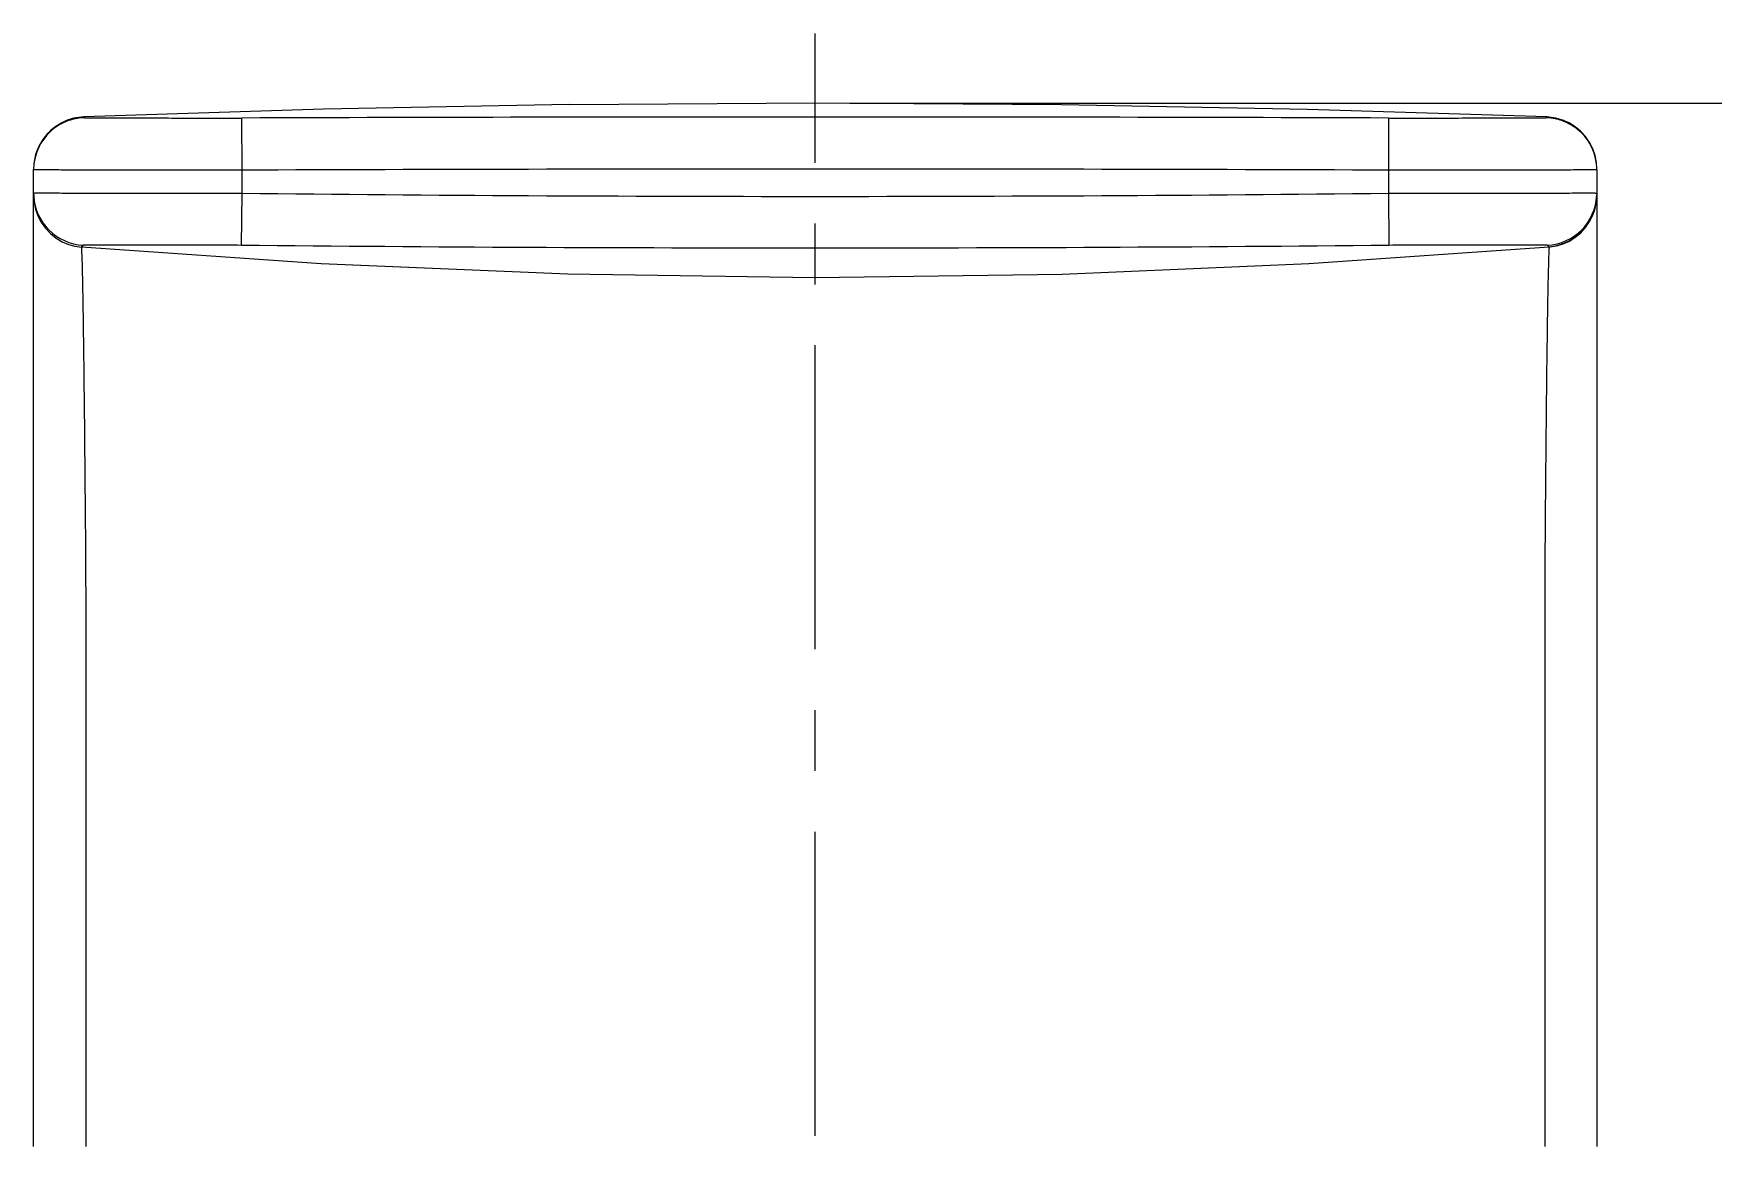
# Model space of a CAD drawing. Extents: x 47470 to 48064, y 16089 to 16509.
# Drawn here: x 47852.55 to 47900.91, y 16373.75 to 16405.76 of the extents above; entities that cross this region are included whole.
import ezdxf

# ---------------------------------------------------------------- set-up
doc = ezdxf.new("R2010")
doc.units = 0
doc.header["$LTSCALE"] = 7
doc.header["$MEASUREMENT"] = 0
doc.linetypes.add('CENTER', pattern=[2, 1.25, -0.25, 0.25, -0.25])
for name, color, linetype in [('CL', 1, 'CENTER'), ('DIM', 2, 'CONTINUOUS'), ('DWG', 7, 'CONTINUOUS')]:
    doc.layers.add(name, color=color, linetype=linetype)

msp = doc.modelspace()

# ---------------------------------------------------------------- linework, layer by layer
at = {"layer": 'CL'}
msp.add_line((47875.05367, 16234.04964), (47875.05367, 16405.76317), dxfattribs=at)
at = {"layer": 'DIM'}
msp.add_line((47876.05367, 16403.76312), (47935.68639, 16403.76312), dxfattribs=at)
at = {"layer": 'DWG'}
for p, q in [((47853.99597, 16403.36553), (47854.01954, 16403.34263)), ((47858.55367, 16401.83537), (47858.54801, 16403.33484)), ((47891.55933, 16403.33484), (47891.55368, 16401.16976)), ((47896.08783, 16403.34266), (47896.1113, 16403.36543)), ((47896.17881, 16403.3596), (47896.10954, 16403.36379)), ((47852.5696, 16402.08485), (47852.55378, 16401.88485)), ((47897.55367, 16401.86696), (47897.54157, 16402.05708)), ((47852.55491, 16401.90678), (47852.55354, 16401.84291)), ((47852.554, 16401.89537), (47852.55367, 16401.86436)), ((47852.55367, 16401.84905), (47852.55367, 16401.86406)), ((47852.55367, 16373.74964), (47852.55367, 16401.84304)), ((47852.55378, 16401.88485), (47852.55368, 16401.86761)), ((47858.55367, 16401.16977), (47858.55367, 16401.83537)), ((47897.5538, 16401.84294), (47897.55256, 16401.90398)), ((47897.55367, 16401.86465), (47897.55355, 16401.86894)), ((47897.55367, 16401.86673), (47897.55367, 16401.86229)), ((47897.55367, 16401.84307), (47897.55367, 16373.74964)), ((47852.55367, 16401.17578), (47852.55623, 16401.0882)), ((47858.53708, 16399.67188), (47858.55367, 16401.16977)), ((47891.55368, 16401.16976), (47891.57027, 16399.67187)), ((47897.54167, 16400.92771), (47897.55367, 16401.1262)), ((47897.55093, 16401.03342), (47897.55367, 16401.12355)), ((47897.55367, 16401.1737), (47897.55228, 16401.1096)), ((47897.43792, 16400.53917), (47897.50318, 16400.73074)), ((47897.48295, 16400.66827), (47897.53368, 16400.87995)), ((47897.50318, 16400.73074), (47897.54167, 16400.92771)), ((47897.53368, 16400.87995), (47897.55093, 16401.03342)), ((47897.34624, 16400.35652), (47897.43792, 16400.53917)), ((47853.97797, 16399.67748), (47853.92863, 16399.62129)), ((47853.92876, 16399.63053), (47860.82951, 16399.14769)), ((47889.263, 16399.14686), (47896.18054, 16399.6307)), ((47896.17805, 16399.623), (47896.1752, 16399.55622)), ((47896.17793, 16399.63139), (47896.1786, 16399.63206)), ((47896.17832, 16399.62913), (47896.17821, 16399.62654)), ((47896.17832, 16399.62895), (47896.21565, 16399.63254)), ((47896.17835, 16399.63068), (47896.17832, 16399.62936)), ((47896.17832, 16399.62936), (47896.17832, 16399.62895)), ((47896.17837, 16399.63106), (47896.17835, 16399.63068)), ((47860.82951, 16399.14769), (47867.93268, 16398.84758)), ((47882.15984, 16398.84716), (47889.263, 16399.14686)), ((47867.93268, 16398.84758), (47875.04621, 16398.74721)), ((47875.04621, 16398.74721), (47882.15984, 16398.84716))]:
    msp.add_line(p, q, dxfattribs=at)
for points in [[(47867.97843, 16403.72169), (47860.89542, 16403.58536), (47853.99748, 16403.36513)], [(47896.11026, 16403.36463), (47889.22871, 16403.58259), (47882.14681, 16403.71797), (47875.063, 16403.76318), (47867.9791, 16403.7182)], [(47853.21435, 16403.08622), (47853.13658, 16403.03002), (47853.067, 16402.97284), (47852.99972, 16402.91036), (47852.9352, 16402.84256), (47852.87396, 16402.76949), (47852.81648, 16402.69123), (47852.76331, 16402.60794), (47852.71496, 16402.51978), (47852.67199, 16402.42708), (47852.63487, 16402.33007), (47852.60414, 16402.22917), (47852.58025, 16402.12467), (47852.56369, 16402.01705)], [(47853.99564, 16403.36587), (47853.92627, 16403.36157), (47853.70662, 16403.32629), (47853.49608, 16403.2595), (47853.29788, 16403.16266), (47853.1158, 16403.03762), (47852.95408, 16402.88722)], [(47853.70869, 16403.3246), (47853.54784, 16403.27897), (47853.36231, 16403.198), (47853.18914, 16403.09263), (47853.0318, 16402.96491)], [(47853.99702, 16403.36463), (47854.0042, 16403.36296), (47854.01954, 16403.34271)], [(47896.08783, 16403.34271), (47896.10314, 16403.36299), (47896.11026, 16403.36463)], [(47896.5667, 16403.27642), (47896.36961, 16403.33323), (47896.16537, 16403.36272)], [(47896.60518, 16403.25944), (47896.39852, 16403.32465), (47896.17881, 16403.3596)], [(47897.08644, 16402.95479), (47896.92841, 16403.08549), (47896.75398, 16403.19345), (47896.56672, 16403.27649)], [(47897.55256, 16401.90398), (47897.54416, 16402.01268), (47897.52823, 16402.11867), (47897.50521, 16402.22157), (47897.47559, 16402.32093), (47897.43979, 16402.41652), (47897.39832, 16402.50795), (47897.35161, 16402.59503), (47897.30019, 16402.67749), (47897.24452, 16402.75516), (47897.18509, 16402.82791), (47897.12232, 16402.89568), (47897.05669, 16402.95839), (47896.98858, 16403.01606), (47896.91844, 16403.06869), (47896.89606, 16403.08417)], [(47852.7263, 16402.55812), (47852.6817, 16402.47322), (47852.61262, 16402.28321), (47852.5696, 16402.08485)], [(47852.95408, 16402.88722), (47852.8155, 16402.71369), (47852.70511, 16402.52377)], [(47897.54157, 16402.05708), (47897.50153, 16402.25902), (47897.4346, 16402.45265), (47897.34195, 16402.63529), (47897.22515, 16402.80378), (47897.08644, 16402.95479)], [(47897.53451, 16402.1038), (47897.48379, 16402.31735), (47897.40128, 16402.52357), (47897.28992, 16402.71434), (47897.1518, 16402.88665)], [(47852.5537, 16401.10513), (47852.56752, 16400.91186), (47852.60771, 16400.71578), (47852.67579, 16400.52242), (47852.77176, 16400.33692), (47852.8934, 16400.1648), (47853.03799, 16400.01188), (47853.20106, 16399.88193), (47853.37672, 16399.77724), (47853.55953, 16399.69957), (47853.74352, 16399.64837), (47853.92928, 16399.62106)], [(47896.17793, 16399.63139), (47896.3716, 16399.66041), (47896.55554, 16399.7127), (47896.73652, 16399.79074), (47896.90974, 16399.89492), (47897.07034, 16400.02352), (47897.2131, 16400.17465), (47897.33398, 16400.34534), (47897.43024, 16400.53062), (47897.49928, 16400.72594), (47897.54031, 16400.92715)], [(47896.21565, 16399.63254), (47896.42081, 16399.66947), (47896.62097, 16399.73513), (47896.81254, 16399.83009), (47896.99132, 16399.95325), (47897.15187, 16400.10191), (47897.28914, 16400.27345), (47897.40044, 16400.46364), (47897.48295, 16400.66827)], [(47896.17804, 16399.62277), (47896.20158, 16399.62491), (47896.39322, 16399.65661), (47896.58162, 16399.7135), (47896.76349, 16399.79616), (47896.93529, 16399.90421), (47897.09241, 16400.03522), (47897.23038, 16400.18705), (47897.34624, 16400.35652)], [(47853.97788, 16399.67579), (47853.95408, 16399.65257), (47853.94566, 16399.64412), (47853.93928, 16399.63792), (47853.93485, 16399.63391), (47853.93187, 16399.63171), (47853.93012, 16399.63106)], [(47896.17793, 16399.63139), (47896.17814, 16399.63144), (47896.1786, 16399.63206)]]:
    msp.add_lwpolyline(points, dxfattribs=at)
for centre, radius, start, end in [((47875.05418, 11607.41145), 4795.95179, 89.80281753, 90.19719458), ((47875.05394, 12046.4893), 4355.37717, 89.78294251, 90.2170646), ((47854.0539, 16401.17567), 1.50015, 183.342594, 267.098332), ((47875.05387, 17928.7811), 1527.69997, 269.38115456, 270.61883038), ((47896.05364, 16401.17376), 1.49999, 272.875654, 357.548306)]:
    msp.add_arc(centre, radius, start, end, dxfattribs=at)
for points, knots in [([(47854.01954, 16403.34263), (47853.88235, 16403.33951), (47853.59739, 16403.29384), (47853.33672, 16403.16828), (47853.21459, 16403.08588)], [0, 0, 0, 0, 0.48224402, 1, 1, 1, 1]), ([(47854.01954, 16403.34263), (47854.01872, 16403.34101), (47854.03256, 16403.34294), (47854.04313, 16403.33994), (47854.07489, 16403.34084), (47854.11253, 16403.33984), (47854.16318, 16403.33979), (47854.22359, 16403.33951), (47854.29463, 16403.33942), (47854.40918, 16403.33931), (47854.57644, 16403.33931), (47854.8048, 16403.33931), (47855.06867, 16403.33917), (47855.36598, 16403.33876), (47855.69413, 16403.33793), (47856.18348, 16403.33646), (47856.84495, 16403.33448), (47857.68031, 16403.33321), (47858.25512, 16403.33389), (47858.54801, 16403.33484)], [0, 0, 0, 0, 0.00120141, 0.00494189, 0.01117796, 0.01985716, 0.03092613, 0.04433121, 0.0600187, 0.07793483, 0.12023786, 0.17080997, 0.22922081, 0.29504006, 0.36776585, 0.44660988, 0.61921272, 0.80596894, 1, 1, 1, 1]), ([(47891.55933, 16403.33484), (47891.85223, 16403.33389), (47892.42704, 16403.33321), (47893.26239, 16403.33448), (47893.92387, 16403.33646), (47894.41321, 16403.33793), (47894.74136, 16403.33876), (47895.03867, 16403.33917), (47895.30254, 16403.33931), (47895.53091, 16403.33931), (47895.69817, 16403.33931), (47895.81272, 16403.33942), (47895.88376, 16403.33952), (47895.94417, 16403.3398), (47895.99482, 16403.33986), (47896.03248, 16403.34086), (47896.06422, 16403.33995), (47896.07482, 16403.34297), (47896.08864, 16403.34104), (47896.08783, 16403.34266)], [0, 0, 0, 0, 0.19402967, 0.38078455, 0.55338617, 0.63222965, 0.70495495, 0.77077378, 0.82918433, 0.87975636, 0.9220596, 0.93997597, 0.9556638, 0.96906934, 0.98013889, 0.98881881, 0.99505574, 0.99879726, 1, 1, 1, 1]), ([(47896.89583, 16403.08383), (47896.77337, 16403.16688), (47896.51178, 16403.29349), (47896.22559, 16403.33952), (47896.08783, 16403.34266)], [0, 0, 0, 0, 0.51779241, 1, 1, 1, 1]), ([(47858.55367, 16401.83537), (47858.16506, 16401.83437), (47857.40281, 16401.83361), (47856.29551, 16401.83476), (47855.41928, 16401.83667), (47854.7714, 16401.8381), (47854.33712, 16401.83892), (47853.94375, 16401.83934), (47853.59468, 16401.8395), (47853.29259, 16401.83952), (47853.07133, 16401.83955), (47852.91968, 16401.83966), (47852.82569, 16401.83979), (47852.74535, 16401.84001), (47852.67884, 16401.84026), (47852.62682, 16401.84076), (47852.59202, 16401.841), (47852.57228, 16401.84175), (47852.56195, 16401.84164), (47852.55759, 16401.84278), (47852.55354, 16401.84225), (47852.55354, 16401.84291)], [0, 0, 0, 0, 0.19429836, 0.38111219, 0.55362967, 0.63239839, 0.70503833, 0.77076359, 0.82907765, 0.87956371, 0.92180498, 0.93970355, 0.95538463, 0.96879613, 0.97988599, 0.9886022, 0.99489288, 0.99711257, 0.99870676, 0.99966968, 1, 1, 1, 1]), ([(47897.51796, 16401.84125), (47897.44371, 16401.83988), (47897.23189, 16401.83987), (47896.82469, 16401.83938), (47896.24389, 16401.83955), (47895.18061, 16401.83807), (47893.59973, 16401.83382), (47892.26669, 16401.83355), (47891.55367, 16401.83537)], [0, 0, 0, 0, 0.0373536, 0.10653393, 0.20482349, 0.32949038, 0.64135785, 1, 1, 1, 1]), ([(47897.5538, 16401.84294), (47897.55381, 16401.84217), (47897.54904, 16401.84288), (47897.54395, 16401.84151), (47897.53179, 16401.84173), (47897.52316, 16401.84135), (47897.51796, 16401.84125)], [0, 0, 0, 0, 0.06451155, 0.25314431, 0.56539285, 1, 1, 1, 1]), ([(47852.55367, 16401.17578), (47852.5536, 16401.17659), (47852.55864, 16401.17635), (47852.56398, 16401.17757), (47852.57688, 16401.17766), (47852.58602, 16401.17803), (47852.59155, 16401.17815)], [0, 0, 0, 0, 0.06424765, 0.25184342, 0.56391196, 1, 1, 1, 1]), ([(47852.59155, 16401.17815), (47852.6651, 16401.17972), (47852.87568, 16401.17893), (47853.28216, 16401.17815), (47853.86333, 16401.1761), (47854.92695, 16401.17529), (47856.50783, 16401.17802), (47857.8405, 16401.17579), (47858.55367, 16401.16977)], [0, 0, 0, 0, 0.0370143, 0.1059474, 0.20453919, 0.32944373, 0.6411364, 1, 1, 1, 1]), ([(47891.55368, 16401.16976), (47891.94383, 16401.17306), (47892.7092, 16401.17667), (47893.82032, 16401.1771), (47894.69896, 16401.17625), (47895.34786, 16401.17575), (47895.78278, 16401.17571), (47896.17686, 16401.17621), (47896.52643, 16401.17704), (47896.82823, 16401.17798), (47897.04846, 16401.1787), (47897.19849, 16401.17909), (47897.29071, 16401.17923), (47897.36908, 16401.17917), (47897.43356, 16401.17888), (47897.48378, 16401.17829), (47897.5171, 16401.17751), (47897.53605, 16401.17654), (47897.54567, 16401.17585), (47897.55017, 16401.17507), (47897.55371, 16401.17439), (47897.55367, 16401.1737)], [0, 0, 0, 0, 0.19506761, 0.38266258, 0.55551523, 0.63435902, 0.70708899, 0.77295574, 0.83138829, 0.8818602, 0.92384494, 0.941497, 0.95687139, 0.96994389, 0.98069041, 0.98908712, 0.99511092, 0.99722648, 0.99874198, 0.9996585, 1, 1, 1, 1]), ([(47853.92889, 16399.63187), (47853.92985, 16399.62113), (47853.93117, 16399.57506), (47853.9357, 16399.46387), (47853.94432, 16399.26998), (47853.95232, 16398.99075), (47853.96007, 16398.62988), (47853.97168, 16397.99565), (47853.98669, 16397.02885), (47854.00335, 16395.68524), (47854.01972, 16394.1359), (47854.03414, 16392.43579), (47854.05209, 16390.58896), (47854.05468, 16388.60348), (47854.05303, 16385.80429), (47854.05396, 16382.25737), (47854.05362, 16378.00369), (47854.05368, 16375.1676), (47854.05368, 16373.74964)], [0, 0, 0, 0, 0.00125048, 0.00533725, 0.01290192, 0.02374313, 0.03771466, 0.05473748, 0.09726649, 0.14978489, 0.21047994, 0.27685279, 0.34684286, 0.42454592, 0.50697803, 0.6712829, 0.83565203, 1, 1, 1, 1]), ([(47858.53708, 16399.67188), (47858.2438, 16399.67502), (47857.66774, 16399.67831), (47856.83032, 16399.67832), (47856.05616, 16399.67707), (47855.46445, 16399.67637), (47855.04485, 16399.6771), (47854.77793, 16399.678), (47854.54666, 16399.67904), (47854.35343, 16399.67996), (47854.2171, 16399.68056), (47854.12852, 16399.68065), (47854.07768, 16399.68064), (47854.0376, 16399.68011), (47854.00781, 16399.68014), (47853.98967, 16399.67838), (47853.98019, 16399.67885), (47853.97796, 16399.67748)], [0, 0, 0, 0, 0.19298418, 0.37905034, 0.55102402, 0.70238497, 0.76839221, 0.82711813, 0.87802313, 0.92056747, 0.95426807, 0.96771835, 0.97886881, 0.98769475, 0.99417198, 0.99827781, 1, 1, 1, 1]), ([(47891.57027, 16399.67189), (47886.06498, 16399.61366), (47875.05367, 16399.56779), (47864.04236, 16399.61363), (47858.53707, 16399.6719)], [0, 0, 0, 0, 0.50000002, 1, 1, 1, 1]), ([(47896.1289, 16399.67567), (47896.12707, 16399.67752), (47896.11706, 16399.67728), (47896.09952, 16399.67956), (47896.06955, 16399.67973), (47896.02964, 16399.68048), (47895.97879, 16399.68059), (47895.89024, 16399.68058), (47895.75391, 16399.67996), (47895.56069, 16399.67903), (47895.32942, 16399.67799), (47895.06249, 16399.67709), (47894.76243, 16399.67657), (47894.43209, 16399.67665), (47893.9407, 16399.67724), (47893.27703, 16399.67832), (47892.4396, 16399.67831), (47891.86354, 16399.67501), (47891.57027, 16399.67187)], [0, 0, 0, 0, 0.00171218, 0.00579684, 0.01225686, 0.02107111, 0.0322149, 0.04566252, 0.07936463, 0.12191241, 0.17282108, 0.23155104, 0.29756287, 0.37027477, 0.44893487, 0.62092143, 0.80700147, 1, 1, 1, 1]), ([(47896.1289, 16399.67567), (47896.13548, 16399.66941), (47896.14691, 16399.65894), (47896.16296, 16399.6456), (47896.17149, 16399.63727), (47896.17621, 16399.63125), (47896.17793, 16399.63139)], [0, 0, 0, 0, 0.41211805, 0.71056709, 0.92177938, 1, 1, 1, 1]), ([(47896.1752, 16399.55622), (47896.16137, 16399.24052), (47896.14544, 16398.61636), (47896.12957, 16397.59661), (47896.11277, 16396.42453), (47896.0964, 16395.03626), (47896.0815, 16393.48123), (47896.06832, 16391.79967), (47896.05128, 16389.97692), (47896.05404, 16388.03587), (47896.05324, 16385.32476), (47896.05427, 16381.92229), (47896.05291, 16377.83581), (47896.05349, 16375.11422), (47896.05367, 16373.74964)], [0, 0, 0, 0, 0.03673419, 0.0725705, 0.1185574, 0.17299595, 0.2339611, 0.2993305, 0.36847543, 0.44585394, 0.52496612, 0.68362948, 0.84137412, 1, 1, 1, 1])]:
    msp.add_open_spline(points, degree=3, knots=knots, dxfattribs=at)

doc.saveas('drawing.dxf')
